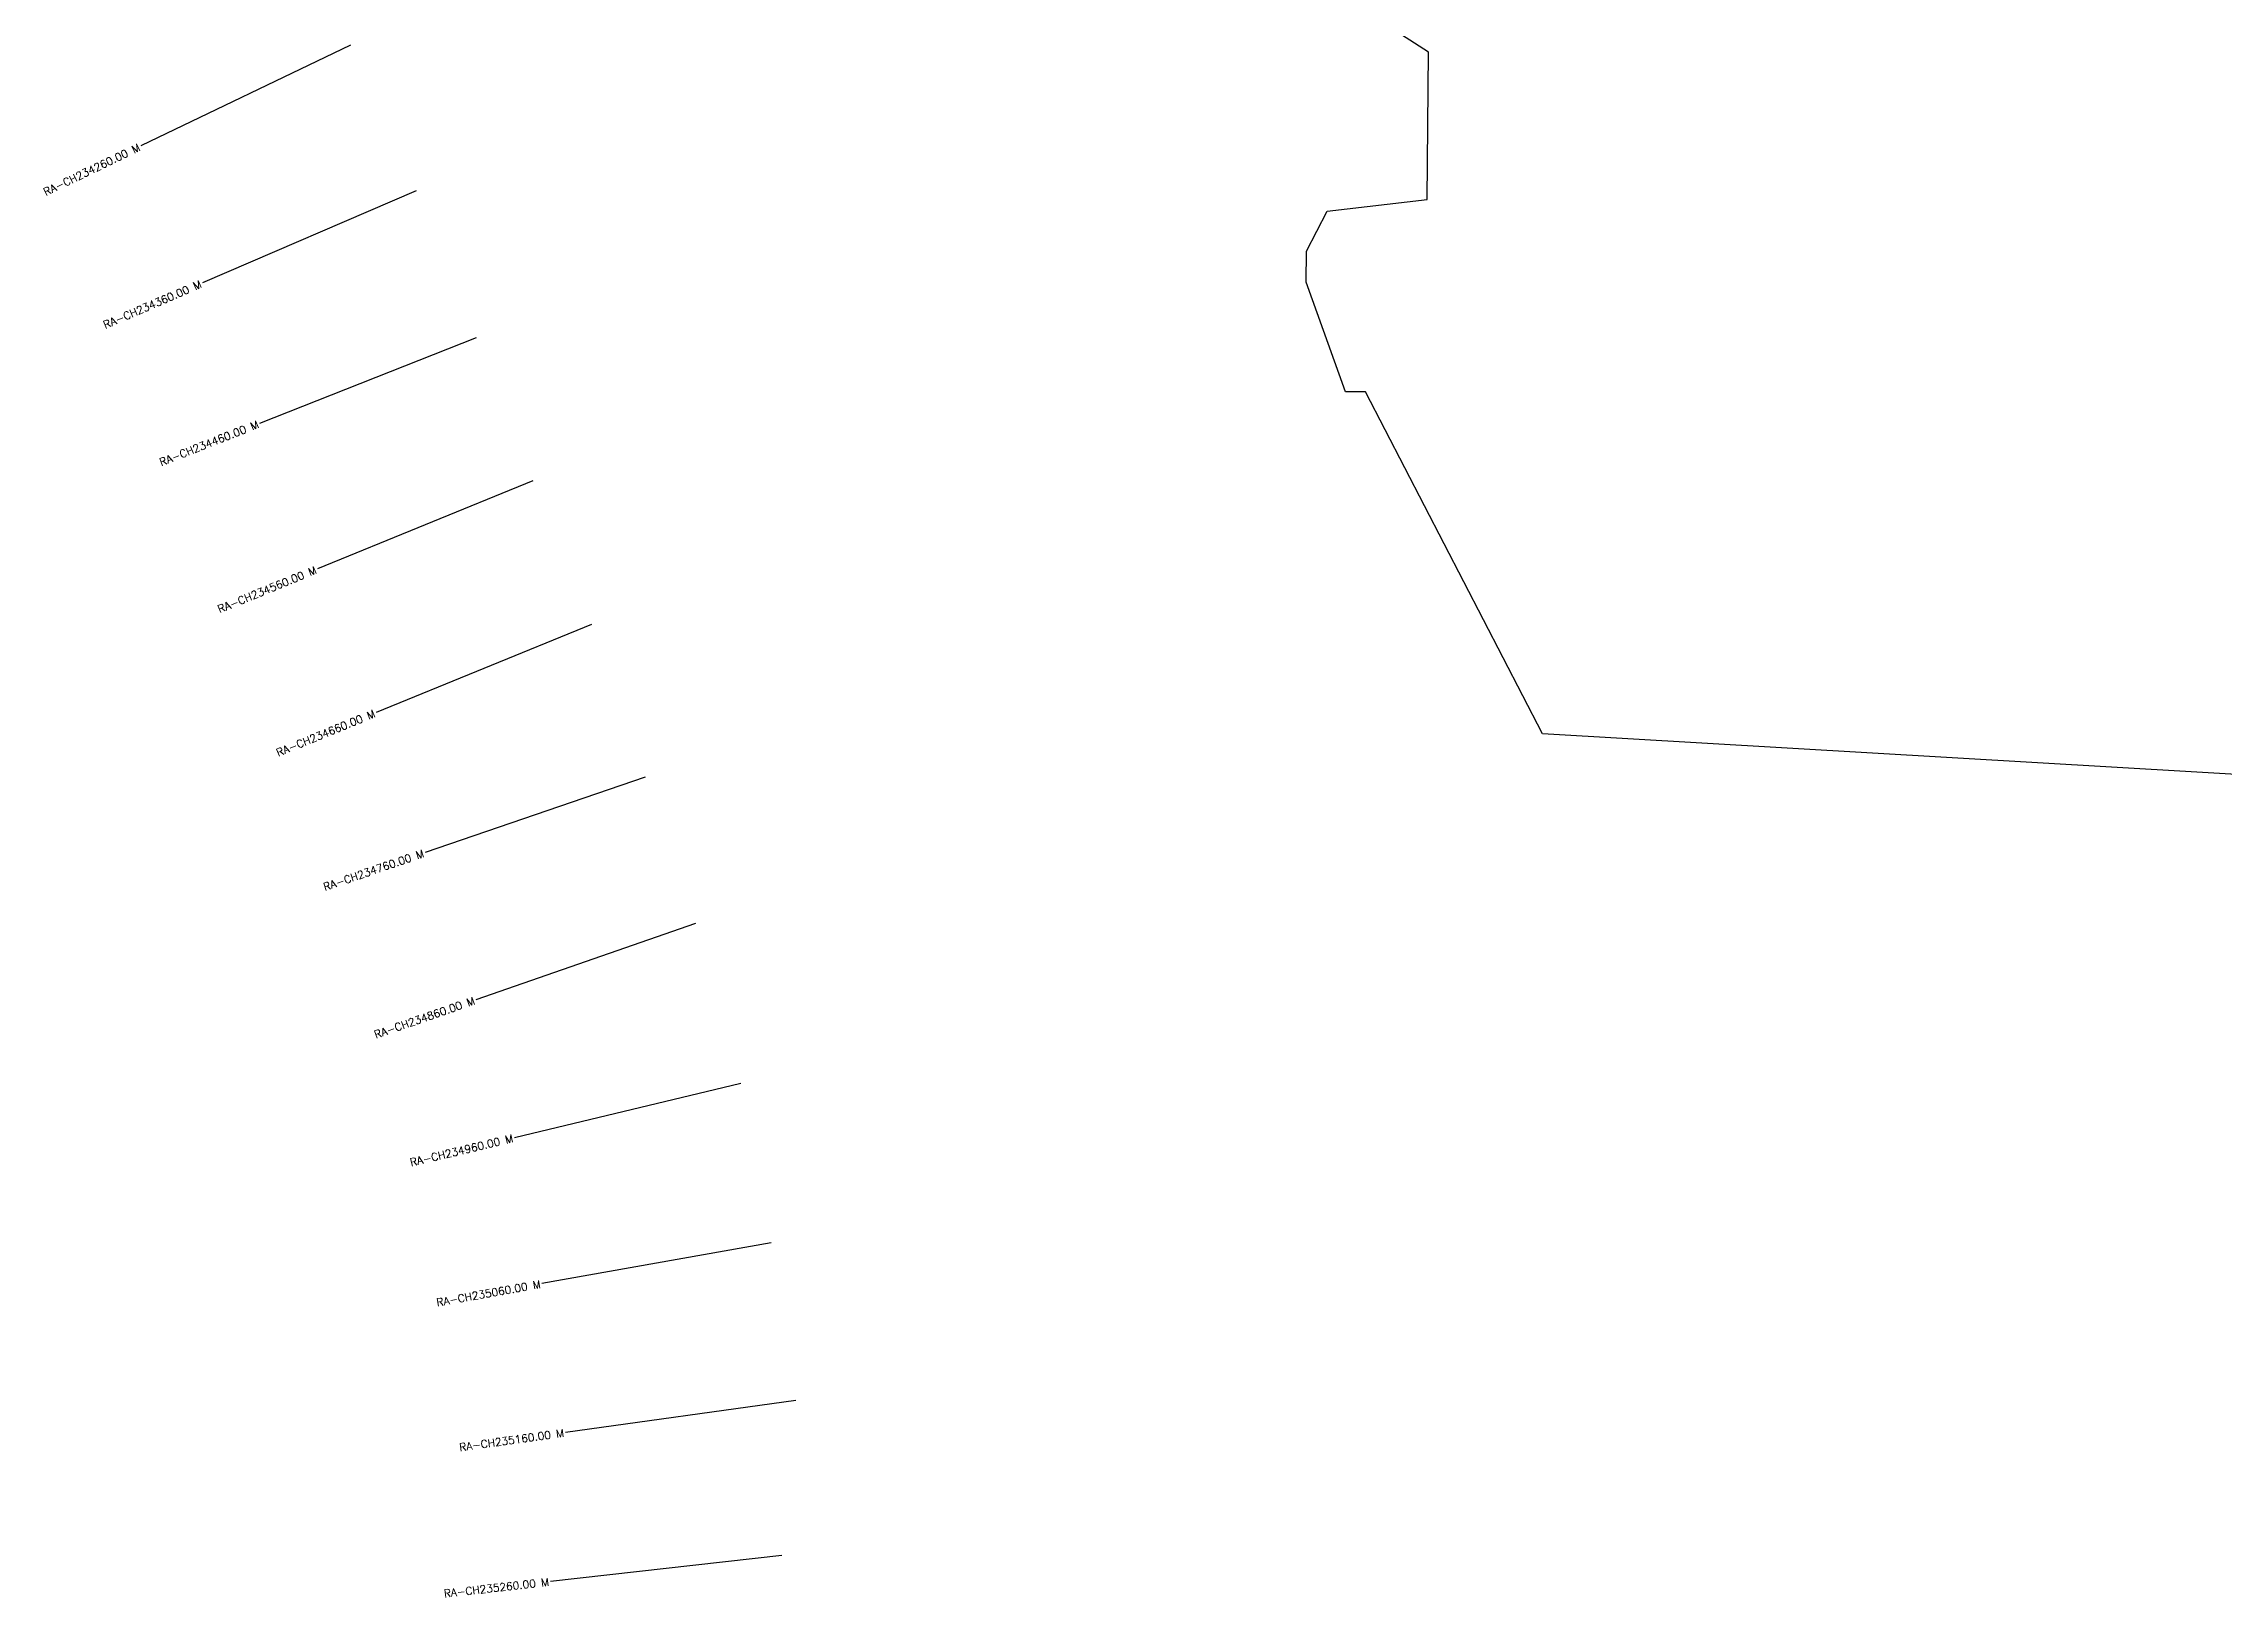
# Model space of a CAD drawing. Header units: metres. Extents: x 278624 to 285174, y 2052055 to 2057200.
# Drawn here: x 280493 to 281899, y 2052055 to 2053056 of the extents above; entities that cross this region are included whole.
import ezdxf
from ezdxf.enums import TextEntityAlignment as Align

# ---------------------------------------------------------------- set-up
doc = ezdxf.new("R2010")
doc.units = ezdxf.units.M
doc.header["$MEASUREMENT"] = 0
for name, color, linetype in [('CS', 134, 'Continuous'), ('CSMark', 6, 'Continuous'), ('VILLAGE BOUNDRY', 10, 'Continuous')]:
    doc.layers.add(name, color=color, linetype=linetype)
doc.styles.get("Standard").update_dxf_attribs({"font": 'simplex.shx'})

msp = doc.modelspace()

# ---------------------------------------------------------------- linework, layer by layer
at = {"layer": 'CS'}
for p, q in [((280691, 2053055.3), (280555.8, 2052990.3)), ((280733.3, 2052961.3), (280595.5, 2052902)), ((280772, 2052866.6), (280632.4, 2052811.5)), ((280808.5, 2052774.5), (280669.7, 2052717.7)), ((280846.4, 2052681.9), (280707.5, 2052625.2)), ((280881, 2052583.5), (280739.1, 2052534.9)), ((280913.5, 2052489.3), (280771.9, 2052440.1)), ((280942.7, 2052386), (280796.8, 2052351.1)), ((280962.2, 2052283.5), (280814.5, 2052257.1)), ((280978.2, 2052181.9), (280829.7, 2052161.2)), ((280969.1, 2052082), (280820, 2052065.1))]:
    msp.add_line(p, q, dxfattribs=at)
at = {"layer": 'VILLAGE BOUNDRY', "flags": 128}
msp.add_lwpolyline([(282938.2, 2052524.9), (281459.6, 2052611.4), (281345.4, 2052831.8), (281332.5, 2052831.9), (281307.3, 2052902.5), (281307.5, 2052922.5), (281320.7, 2052948.2), (281385.2, 2052955.8), (281386.1, 2053050.8), (281359.7, 2053067.6)], dxfattribs=at)

# ---------------------------------------------------------------- texts
at = {"layer": 'CSMark'}
for s, rotation, p in [('RA-CH234260.00 M', 25.6848, (280554.9, 2052989.8)), ('RA-CH234360.00 M', 23.2979, (280594.6, 2052901.6)), ('RA-CH234460.00 M', 21.5245, (280631.5, 2052811.2)), ('RA-CH234560.00 M', 22.237, (280668.8, 2052717.3)), ('RA-CH234660.00 M', 22.237, (280706.6, 2052624.8)), ('RA-CH234760.00 M', 18.9081, (280738.2, 2052534.6)), ('RA-CH234860.00 M', 19.1612, (280770.9, 2052439.7)), ('RA-CH234960.00 M', 13.4337, (280795.8, 2052350.9)), ('RA-CH235060.00 M', 10.1501, (280813.6, 2052256.9)), ('RA-CH235160.00 M', 7.933, (280828.7, 2052161)), ('RA-CH235260.00 M', 6.454, (280819, 2052065))]:
    msp.add_text(s, height=5, rotation=rotation, dxfattribs=at).set_placement(p, align=Align.MIDDLE_RIGHT)

doc.saveas('drawing.dxf')
